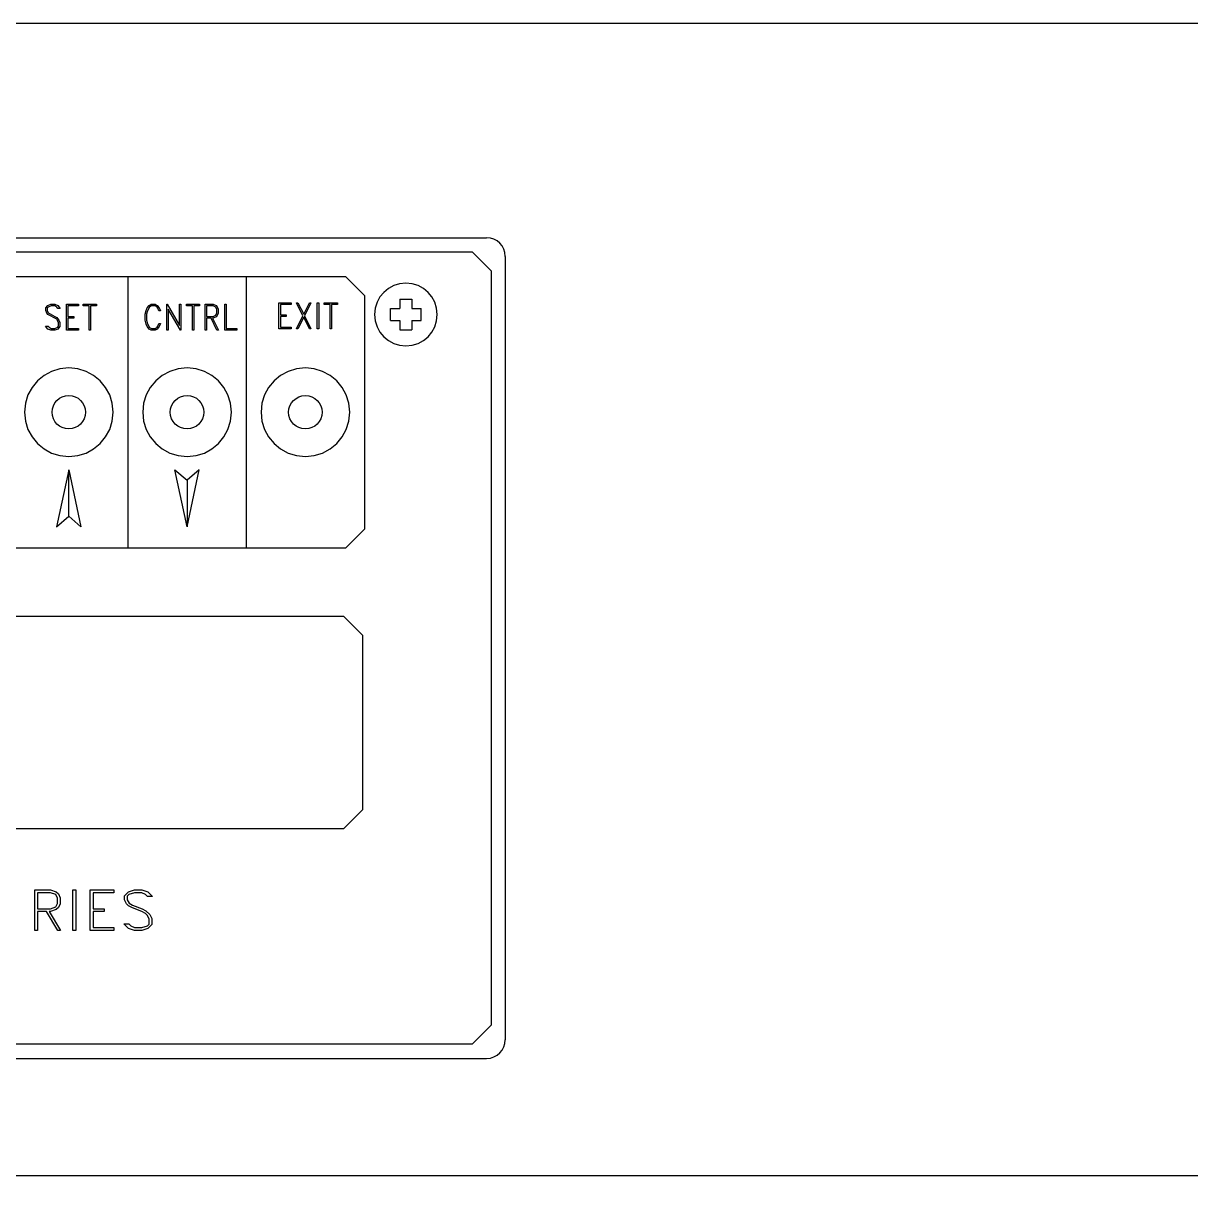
# Model space of a CAD drawing. Header units: inches. Extents: x 4.9 to 38.9, y -1.1 to 21.9.
# Drawn here: x 19.51 to 24.444, y 16.932 to 21.858 of the extents above; entities that cross this region are included whole.
import ezdxf
from ezdxf.enums import TextEntityAlignment as Align

# ---------------------------------------------------------------- set-up
doc = ezdxf.new("R2010")
doc.units = ezdxf.units.IN
doc.header["$MEASUREMENT"] = 0
for name, color, linetype in [('E_TEXT', 250, 'Continuous'), ('F_TITLE2', 6, 'Continuous'), ('F_TITLE4', 4, 'Continuous'), ('P_TITLE', 4, 'Continuous')]:
    doc.layers.add(name, color=color, linetype=linetype)
doc.styles.get("Standard").update_dxf_attribs({"font": 'ARIAL.TTF'})
doc.styles.add('TITLE', font='ARIAL.TTF', dxfattribs={"width": 0.9})

# ---------------------------------------------------------------- blocks, each defined once
blk = doc.blocks.new('TA&S_TBLK')
at = {"layer": 'P_TITLE', "color": 7}
blk.add_lwpolyline([(1.5, 0.5), (35.5007, 0.5), (35.5007, 23.5011), (1.5, 23.5011)], close=True, dxfattribs=at)
at = {"layer": 'F_TITLE2', "color": 7}
for tag, p in [('DESIGNER', (7.9525, 1.8139)), ('DWG-SCALE', (19.8323, 1.8147)), ('DATE-ISSUE', (34.2966, 1.7656)), ('DRAFTER', (7.9438, 1.4713)), ('SHEET', (33.9221, 1.3101)), ('SHEET-OF', (34.9297, 1.3063)), ('CHECKED', (7.9351, 1.1156))]:
    blk.add_attdef(tag, text='', height=0.125, dxfattribs=at).set_placement(p, align=Align.CENTER)
at = {"layer": 'F_TITLE2', "color": 7, "style": 'TITLE'}
blk.add_attdef('JOB-NAME', text='', height=0.1875, dxfattribs=at).set_placement((29.6506, 1.7627), align=Align.CENTER)
at = {"layer": 'F_TITLE2', "color": 7}
for tag, p in [('DWG-FILE', (19.3993, 1.4657)), ('PROJ-NO', (19.4051, 1.1222))]:
    blk.add_attdef(tag, p, '', height=0.125, dxfattribs=at)
at = {"layer": 'F_TITLE4', "color": 7, "style": 'TITLE'}
for tag, height, p in [('PRJ-NAME1', 0.25, (23.6332, 1.4792)), ('DWG-NAME1', 0.25, (29.6506, 1.1364)), ('PRJ-NAME2', 0.25, (23.6332, 0.9692)), ('DWG-NO', 0.1875, (34.4741, 0.8161)), ('DWG-NAME2', 0.25, (29.6506, 0.7053))]:
    blk.add_attdef(tag, text='', height=height, dxfattribs=at).set_placement(p, align=Align.CENTER)

msp = doc.modelspace()

# ---------------------------------------------------------------- linework, layer by layer
at = {"color": 7}
for p, q in [((12.8862, 20.9523), (21.4683, 20.9523)), ((12.8862, 20.9523), (21.4683, 20.9523)), ((21.5473, 20.8733), (21.5473, 17.5613)), ((21.5473, 20.8733), (21.5473, 17.5613)), ((19.9522, 20.7884), (19.9522, 19.6401)), ((20.4522, 20.7884), (20.4522, 19.6401)), ((21.1022, 20.6924), (21.1022, 20.6524)), ((21.1022, 20.6924), (21.1523, 20.6924)), ((21.1523, 20.6924), (21.1523, 20.6524)), ((21.0622, 20.6524), (21.1022, 20.6524)), ((21.0622, 20.6024), (21.0622, 20.6524)), ((21.1523, 20.6524), (21.1924, 20.6524)), ((21.1924, 20.6024), (21.1924, 20.6524)), ((21.0622, 20.6024), (21.1022, 20.6024)), ((21.1022, 20.6024), (21.1022, 20.5622)), ((21.1523, 20.6024), (21.1523, 20.5622)), ((21.1523, 20.6024), (21.1924, 20.6024)), ((21.1022, 20.5622), (21.1523, 20.5622)), ((12.8862, 17.4823), (21.4683, 17.4823)), ((12.8862, 17.4823), (21.4683, 17.4823))]:
    msp.add_line(p, q, dxfattribs=at)
msp.add_line((13.5356, 16.9865), (30.9776, 16.9865))
for points in [[(21.5473, 20.8733), (21.5457, 20.8893), (21.5411, 20.9041), (21.5338, 20.9176), (21.5241, 20.9292), (21.5124, 20.9389), (21.499, 20.9462), (21.4842, 20.9507), (21.4683, 20.9523)], [(21.5473, 20.8733), (21.5457, 20.8893), (21.5411, 20.9041), (21.5338, 20.9176), (21.5241, 20.9292), (21.5124, 20.9389), (21.499, 20.9462), (21.4842, 20.9507), (21.4683, 20.9523)], [(18.7305, 20.8923), (20.0854, 20.8923), (21.0437, 20.8923), (21.3122, 20.8923), (21.4072, 20.8923), (21.4873, 20.8123), (21.4873, 20.6752), (21.4873, 20.3139), (21.4873, 19.2173), (21.4873, 18.1208), (21.4873, 17.7594), (21.4873, 17.6224), (21.4072, 17.5423), (21.3122, 17.5423), (21.0437, 17.5423), (20.0854, 17.5423), (18.7305, 17.5423)], [(18.9523, 20.7884), (19.6573, 20.7884), (20.2723, 20.7884), (20.7073, 20.7884), (20.8292, 20.7884), (20.8723, 20.7884), (20.9522, 20.7084), (20.9522, 20.554), (20.9522, 20.2142), (20.9522, 19.8745), (20.9522, 19.7201), (20.8723, 19.6401), (20.8292, 19.6401), (20.7073, 19.6401), (20.2723, 19.6401), (19.6573, 19.6401), (18.9523, 19.6401)], [(21.2597, 20.6273), (21.2571, 20.6541), (21.2493, 20.679), (21.2371, 20.7015), (21.2209, 20.7211), (21.2013, 20.7373), (21.1789, 20.7495), (21.154, 20.7572), (21.1273, 20.7599), (21.1006, 20.7572), (21.0757, 20.7495), (21.0532, 20.7373), (21.0336, 20.7211), (21.0174, 20.7015), (21.0052, 20.679), (20.9974, 20.6541), (20.9948, 20.6273), (20.9974, 20.6007), (21.0052, 20.5758), (21.0174, 20.5533), (21.0336, 20.5337), (21.0532, 20.5176), (21.0757, 20.5053), (21.1006, 20.4976), (21.1273, 20.4949), (21.154, 20.4976), (21.1789, 20.5053), (21.2013, 20.5176), (21.2209, 20.5337), (21.2371, 20.5533), (21.2493, 20.5758), (21.2571, 20.6007), (21.2597, 20.6273), (21.2597, 20.6273)], [(19.8898, 20.2143), (19.886, 20.2521), (19.8751, 20.2873), (19.8578, 20.3192), (19.8349, 20.3469), (19.8071, 20.3698), (19.7753, 20.3871), (19.7401, 20.398), (19.7023, 20.4018), (19.6645, 20.398), (19.6293, 20.3871), (19.5975, 20.3698), (19.5697, 20.3469), (19.5468, 20.3192), (19.5296, 20.2873), (19.5186, 20.2521), (19.5148, 20.2143), (19.5186, 20.1766), (19.5296, 20.1414), (19.5468, 20.1096), (19.5697, 20.0819), (19.5975, 20.059), (19.6293, 20.0417), (19.6645, 20.0308), (19.7023, 20.027), (19.7401, 20.0308), (19.7753, 20.0417), (19.8071, 20.059), (19.8349, 20.0819), (19.8578, 20.1096), (19.8751, 20.1414), (19.886, 20.1766), (19.8898, 20.2143), (19.8898, 20.2143)], [(20.3898, 20.2143), (20.386, 20.2521), (20.3751, 20.2873), (20.3578, 20.3192), (20.3349, 20.3469), (20.3072, 20.3698), (20.2753, 20.3871), (20.2401, 20.398), (20.2023, 20.4018), (20.1645, 20.398), (20.1293, 20.3871), (20.0975, 20.3698), (20.0697, 20.3469), (20.0468, 20.3192), (20.0295, 20.2873), (20.0186, 20.2521), (20.0148, 20.2143), (20.0186, 20.1766), (20.0295, 20.1414), (20.0468, 20.1096), (20.0697, 20.0819), (20.0975, 20.059), (20.1293, 20.0417), (20.1645, 20.0308), (20.2023, 20.027), (20.2401, 20.0308), (20.2753, 20.0417), (20.3072, 20.059), (20.3349, 20.0819), (20.3578, 20.1096), (20.3751, 20.1414), (20.386, 20.1766), (20.3898, 20.2143), (20.3898, 20.2143)], [(20.8898, 20.2143), (20.886, 20.2521), (20.8751, 20.2873), (20.8578, 20.3192), (20.8349, 20.3469), (20.8071, 20.3698), (20.7753, 20.3871), (20.7401, 20.398), (20.7023, 20.4018), (20.6645, 20.398), (20.6293, 20.3871), (20.5974, 20.3698), (20.5697, 20.3469), (20.5468, 20.3192), (20.5295, 20.2873), (20.5186, 20.2521), (20.5148, 20.2143), (20.5186, 20.1766), (20.5295, 20.1414), (20.5468, 20.1096), (20.5697, 20.0819), (20.5974, 20.059), (20.6293, 20.0417), (20.6645, 20.0308), (20.7023, 20.027), (20.7401, 20.0308), (20.7753, 20.0417), (20.8071, 20.059), (20.8349, 20.0819), (20.8578, 20.1096), (20.8751, 20.1414), (20.886, 20.1766), (20.8898, 20.2143), (20.8898, 20.2143)], [(18.9428, 19.3522), (19.6481, 19.3522), (20.2633, 19.3522), (20.6985, 19.3522), (20.8204, 19.3522), (20.8635, 19.3522), (20.9436, 19.2722), (20.9436, 19.1566), (20.9436, 18.9024), (20.9436, 18.6482), (20.9436, 18.5326), (20.8635, 18.4526)], [(20.8635, 18.4526), (20.8204, 18.4526), (20.6985, 18.4526), (20.2633, 18.4526), (19.6481, 18.4526), (18.9428, 18.4526)], [(21.4683, 17.4823), (21.4842, 17.4839), (21.499, 17.4885), (21.5124, 17.4958), (21.5241, 17.5055), (21.5338, 17.5172), (21.5411, 17.5306), (21.5457, 17.5454), (21.5473, 17.5613)], [(21.4683, 17.4823), (21.4842, 17.4839), (21.499, 17.4885), (21.5124, 17.4958), (21.5241, 17.5055), (21.5338, 17.5172), (21.5411, 17.5306), (21.5457, 17.5454), (21.5473, 17.5613)]]:
    msp.add_lwpolyline(points, dxfattribs=at)
for points in [[(20.6419, 20.5668), (20.5906, 20.5668), (20.5906, 20.6772), (20.6419, 20.6772), (20.6419, 20.6697), (20.5965, 20.6697), (20.5965, 20.6258), (20.6213, 20.6258), (20.6213, 20.6184), (20.5965, 20.6184), (20.5965, 20.5743), (20.6419, 20.5743)], [(20.7257, 20.5668), (20.7194, 20.5668), (20.6952, 20.6156), (20.6709, 20.5668), (20.6647, 20.5668), (20.692, 20.6219), (20.6647, 20.6772), (20.6709, 20.6772), (20.6952, 20.6284), (20.7194, 20.6772), (20.7257, 20.6772), (20.6984, 20.6221)], [(20.7586, 20.5668), (20.7526, 20.5668), (20.7526, 20.6772), (20.7586, 20.6772)], [(20.8376, 20.6697), (20.8128, 20.6697), (20.8128, 20.5668), (20.8069, 20.5668), (20.8069, 20.6697), (20.7821, 20.6697), (20.7821, 20.6772), (20.8376, 20.6772)], [(19.6664, 20.6533), (19.6555, 20.6533), (19.6511, 20.6587), (19.6432, 20.6636), (19.6271, 20.6636), (19.6152, 20.6587), (19.6115, 20.6541), (19.6115, 20.6445), (19.6154, 20.6348), (19.6232, 20.6299), (19.6438, 20.6195), (19.6523, 20.6145), (19.6608, 20.6038), (19.665, 20.5931), (19.665, 20.5768), (19.6564, 20.566), (19.6437, 20.5607), (19.6269, 20.5607), (19.6142, 20.566), (19.6042, 20.5785), (19.615, 20.5785), (19.6194, 20.5733), (19.6272, 20.5682), (19.6433, 20.5682), (19.6554, 20.5733), (19.6591, 20.5778), (19.6591, 20.5924), (19.655, 20.6024), (19.6511, 20.6072), (19.643, 20.6122), (19.6225, 20.6226), (19.6142, 20.6278), (19.6098, 20.6333), (19.6055, 20.644), (19.6055, 20.655), (19.6142, 20.6658), (19.6269, 20.6711), (19.6437, 20.6711), (19.6564, 20.6658)], [(19.744, 20.5607), (19.6927, 20.5607), (19.6927, 20.6711), (19.744, 20.6711), (19.744, 20.6636), (19.6986, 20.6636), (19.6986, 20.6197), (19.7234, 20.6197), (19.7234, 20.6122), (19.6986, 20.6122), (19.6986, 20.5682), (19.744, 20.5682)], [(19.8188, 20.6636), (19.7941, 20.6636), (19.7941, 20.5607), (19.7881, 20.5607), (19.7881, 20.6636), (19.7634, 20.6636), (19.7634, 20.6711), (19.8188, 20.6711)], [(20.0897, 20.5889), (20.0848, 20.5766), (20.0765, 20.566), (20.0679, 20.5607), (20.0509, 20.5607), (20.0423, 20.566), (20.0338, 20.5766), (20.0297, 20.5872), (20.0255, 20.6029), (20.0255, 20.6289), (20.0297, 20.6446), (20.0338, 20.6553), (20.0423, 20.6658), (20.0509, 20.6711), (20.0679, 20.6711), (20.0765, 20.6658), (20.0848, 20.6553), (20.0897, 20.6431), (20.0835, 20.6431), (20.0791, 20.6538), (20.0752, 20.6587), (20.0674, 20.6636), (20.0514, 20.6636), (20.0435, 20.6589), (20.0355, 20.6436), (20.0314, 20.6287), (20.0314, 20.6033), (20.0355, 20.5882), (20.0435, 20.5731), (20.0514, 20.5682), (20.0674, 20.5682), (20.0752, 20.5733), (20.0791, 20.578), (20.0835, 20.5889)], [(20.1764, 20.5607), (20.1748, 20.5607), (20.1228, 20.6507), (20.1228, 20.5607), (20.1169, 20.5607), (20.1169, 20.6711), (20.1182, 20.6711), (20.1703, 20.5811), (20.1703, 20.6711), (20.1764, 20.6711)], [(20.2552, 20.6636), (20.2306, 20.6636), (20.2306, 20.5607), (20.2245, 20.5607), (20.2245, 20.6636), (20.1999, 20.6636), (20.1999, 20.6711), (20.2552, 20.6711)], [(20.3351, 20.5607), (20.3286, 20.5607), (20.3039, 20.6122), (20.2849, 20.6122), (20.2849, 20.5607), (20.2789, 20.5607), (20.2789, 20.6711), (20.3129, 20.6711), (20.3256, 20.6658), (20.33, 20.6604), (20.3342, 20.6497), (20.3342, 20.6336), (20.33, 20.6229), (20.3256, 20.6175), (20.3129, 20.6122), (20.3103, 20.6122)], [(20.3283, 20.6343), (20.3283, 20.649), (20.3244, 20.6587), (20.3125, 20.6636), (20.2849, 20.6636), (20.2849, 20.6197), (20.3125, 20.6197), (20.3244, 20.6246)], [(20.4132, 20.5607), (20.3619, 20.5607), (20.3619, 20.6711), (20.368, 20.6711), (20.368, 20.5682), (20.4132, 20.5682)], [(19.651, 19.7301), (19.7023, 19.7744), (19.7023, 19.9709)], [(19.7023, 19.9709), (19.7535, 19.7301), (19.7023, 19.7744)], [(20.1509, 19.9709), (20.2023, 19.9266), (20.2023, 19.7301)], [(20.2023, 19.7301), (20.2535, 19.9709), (20.2023, 19.9266)], [(19.6677, 18.0235), (19.6554, 18.0235), (19.6076, 18.1032), (19.5706, 18.1032), (19.5706, 18.0235), (19.5591, 18.0235), (19.5591, 18.1946), (19.6249, 18.1946), (19.6494, 18.1863), (19.6581, 18.178), (19.6662, 18.1613), (19.6662, 18.1364), (19.6581, 18.1198), (19.6494, 18.1115), (19.6249, 18.1032), (19.6199, 18.1032)], [(19.6547, 18.1374), (19.6547, 18.1603), (19.6472, 18.1751), (19.6243, 18.1829), (19.5706, 18.1829), (19.5706, 18.1147), (19.6243, 18.1147), (19.6472, 18.1225)], [(19.7315, 18.0235), (19.7198, 18.0235), (19.7198, 18.1946), (19.7315, 18.1946)], [(19.8922, 18.0235), (19.793, 18.0235), (19.793, 18.1946), (19.8922, 18.1946), (19.8922, 18.1829), (19.8046, 18.1829), (19.8046, 18.1147), (19.8524, 18.1147), (19.8524, 18.1032), (19.8046, 18.1032), (19.8046, 18.035), (19.8922, 18.035)], [(20.0555, 18.1669), (20.0345, 18.1669), (20.0262, 18.1751), (20.0109, 18.1829), (19.9797, 18.1829), (19.9565, 18.1751), (19.9494, 18.1681), (19.9494, 18.1532), (19.957, 18.1383), (19.9722, 18.1307), (20.0121, 18.1146), (20.0284, 18.1068), (20.0448, 18.0901), (20.0529, 18.0737), (20.0529, 18.0486), (20.0362, 18.0318), (20.0116, 18.0235), (19.9794, 18.0235), (19.9548, 18.0318), (19.9355, 18.0511), (19.9563, 18.0511), (19.9648, 18.0428), (19.98, 18.035), (20.0111, 18.035), (20.0343, 18.0428), (20.0414, 18.05), (20.0414, 18.0727), (20.0336, 18.0879), (20.0262, 18.0954), (20.0104, 18.1035), (19.9709, 18.1193), (19.9544, 18.1274), (19.9461, 18.1357), (19.9378, 18.1524), (19.9378, 18.1695), (19.9548, 18.1863), (19.9794, 18.1946), (20.0116, 18.1946), (20.0362, 18.1863)]]:
    msp.add_lwpolyline(points, close=True, dxfattribs=at)
for centre, radius in [((19.7022, 20.2143), 0.0708), ((20.2022, 20.2143), 0.0708), ((20.7023, 20.2143), 0.0707)]:
    msp.add_circle(centre, radius, dxfattribs=at)

# ---------------------------------------------------------------- block references
at = {"layer": 'E_TEXT'}
msp.add_blockref('TA&S_TBLK', (3.4253, -1.6426), dxfattribs=at)

doc.saveas('drawing.dxf')
